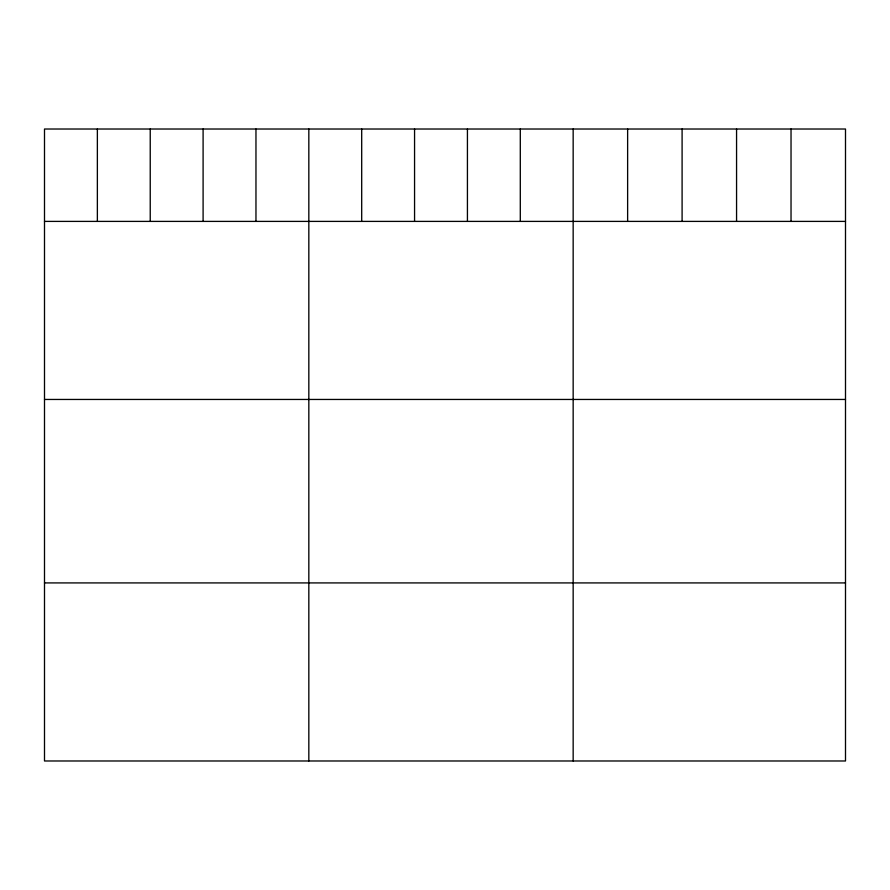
<?xml version="1.0" encoding="UTF-8"?>
<svg xmlns="http://www.w3.org/2000/svg" width="890" height="890" viewBox="0 0 890 890"><rect width="100%" height="100%" fill="white"/><g stroke="black" fill="none" stroke-linecap="round" stroke-linejoin="round"><path stroke-width="1.33" d="M845.5 221.399L845.5 760.983L44.5 760.983L44.5 129.017L845.5 129.017L845.5 221.399L44.5 221.399M44.5 399.454L845.5 399.454M44.5 582.917L845.5 582.917M791.032 129.017L791.032 221.399M736.564 129.017L736.564 221.399M682.096 129.017L682.096 221.399M627.628 129.017L627.628 221.399M573.16 129.017L573.16 760.983M520.294 129.017L520.294 221.399M467.428 129.017L467.428 221.399M414.562 129.017L414.562 221.399M361.696 129.017L361.696 221.399M308.83 129.017L308.83 760.983M255.964 129.017L255.964 221.399M203.098 129.017L203.098 221.399M150.232 129.017L150.232 221.399M97.366 129.017L97.366 221.399"/></g></svg>
